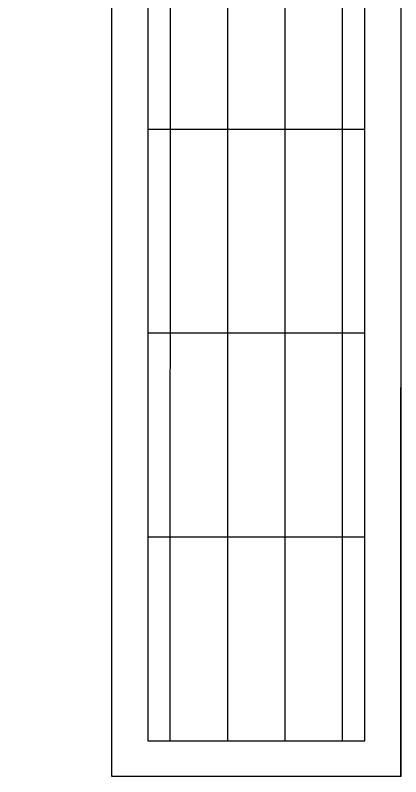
# Model space of a CAD drawing. Extents: x -2598 to 23780, y 0 to 8114.
# Drawn here: x 4715.6 to 4742.3, y 1045 to 1097.7 of the extents above; entities that cross this region are included whole.
import ezdxf

# ---------------------------------------------------------------- set-up
doc = ezdxf.new("R2010")
doc.units = 0
doc.header["$LTSCALE"] = 25
doc.header["$MEASUREMENT"] = 0
doc.layers.get('0').update_dxf_attribs({"color": 9, "lineweight": 9})
doc.layers.add('32', color=9, linetype='Continuous', lineweight=9)
doc.layers.add('E-YAZI', color=7, linetype='Continuous', lineweight=30)
doc.styles.add('E-YAZI', font='txttw.shx')

# ---------------------------------------------------------------- blocks, each defined once
blk = doc.blocks.new('p-konvektor_audi')
for p, q in [((250.001, 89.476), (-0.004, 89.467)), ((250, 89.475), (0, 89.476)), ((0, 89.476), (0, 69.468)), ((16.607, 71.952), (16.605, 86.99)), ((30.726, 71.952), (30.724, 86.989)), ((44.846, 71.951), (44.843, 86.989)), ((199.293, 85.436), (2.485, 85.425)), ((196.989, 81.459), (2.485, 81.448)), ((194.684, 77.483), (2.486, 77.471)), ((192.379, 73.506), (2.486, 73.495)), ((0, 69.468), (250, 69.467))]:
    blk.add_line(p, q)
for points in [[(250, 89.475), (0, 89.475), (0, 69.468), (250, 69.468)], [(247.514, 86.989), (247.515, 71.952), (2.486, 71.953), (2.485, 86.99)]]:
    blk.add_lwpolyline(points, close=True)

msp = doc.modelspace()

# ---------------------------------------------------------------- block references
at = {"layer": '32', "xscale": -1, "rotation": 270}
msp.add_blockref('p-konvektor_audi', (4652.775, 1044.972), dxfattribs=at)

# ---------------------------------------------------------------- texts
at = {"layer": 'E-YAZI', "color": 3, "style": 'E-YAZI', "width": 0.7}
msp.add_text('Döseme kutusu icerisinde sadece', height=15.68, dxfattribs=at).set_placement((4487.572, 1029.116))

doc.saveas('drawing.dxf')
